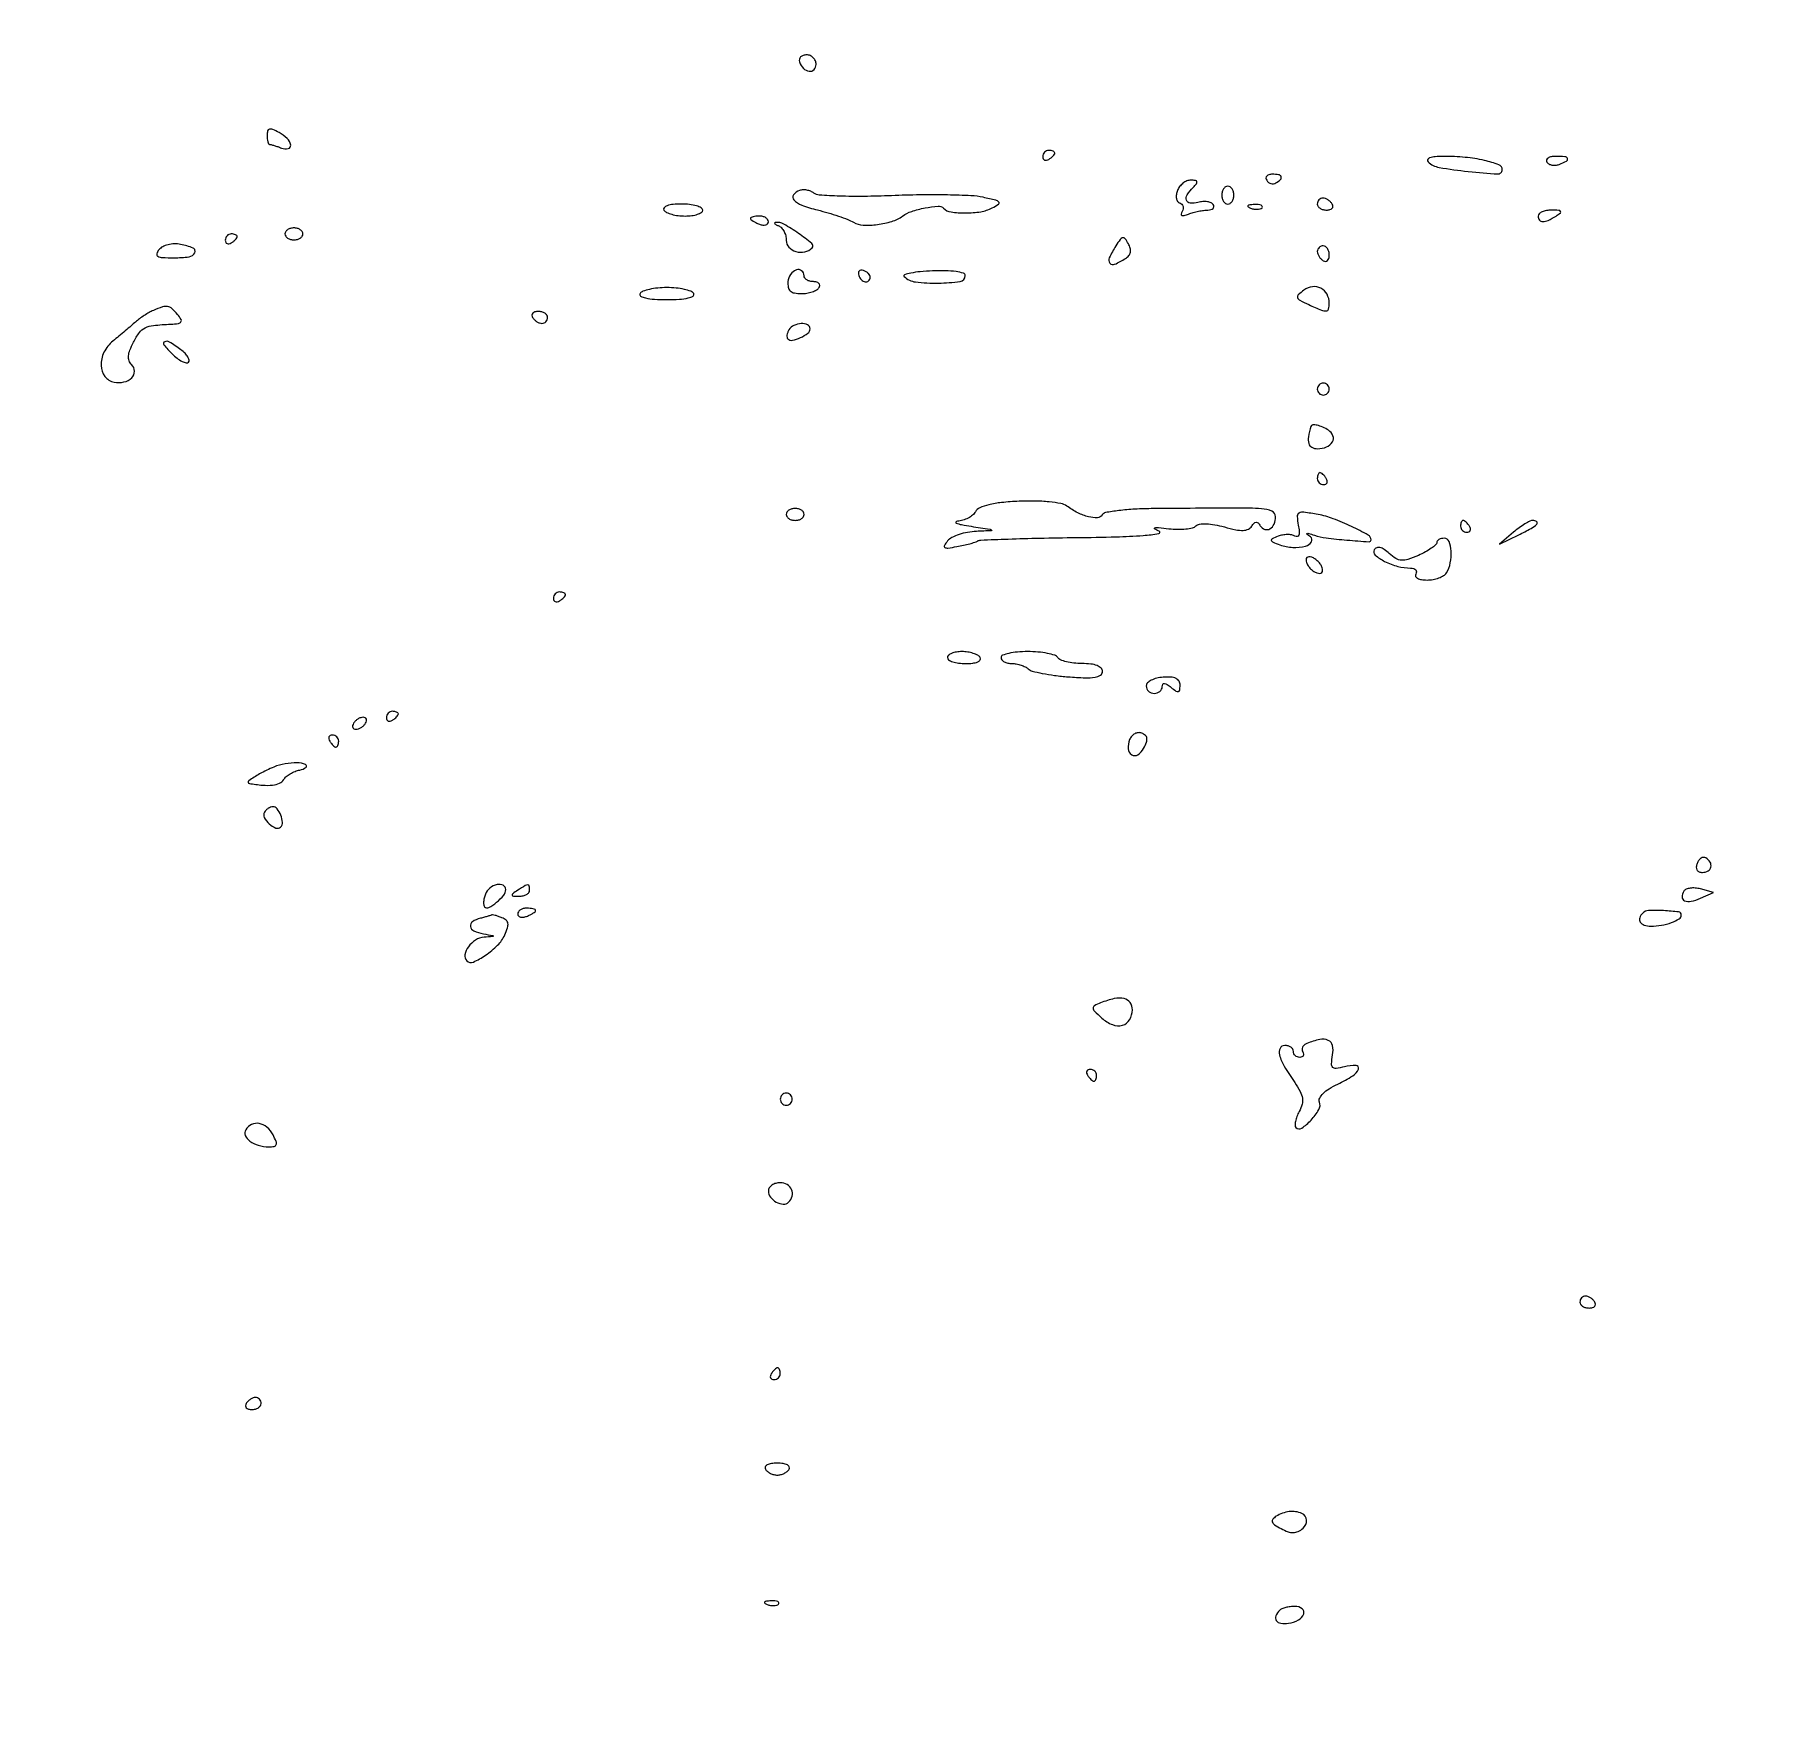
# Model space of a CAD drawing. Extents: x 0 to 4160, y 0 to 3120.
# Drawn here: x 1862 to 2152.1, y 1150.6 to 1433.4 of the extents above; entities that cross this region are included whole.
import ezdxf

# ---------------------------------------------------------------- set-up
doc = ezdxf.new("R2010")
doc.units = 0

msp = doc.modelspace()

# ---------------------------------------------------------------- linework, layer by layer
for points in [[(4159.499279, 606.274193, 0.000001), (4159.667734, 974.478125, 0.000057)], [(757.647081, 3119.740147, 0.000002), (520.492565, 3119.487217, 0.4139)], [(1964.75, 0.149832, 0.000016), (2717.930904, 0.232101, 0.000028), (3351.473438, 0.357111)]]:
    msp.add_lwpolyline(points, format="xyb")
for points in [[(1990.229167, 1428.8125, 0.113253), (1990.877068, 1427.749304, 0.165501), (1991.846361, 1427.257027, 0.244413), (1992.653027, 1427.540134, 0.190724), (1993, 1428.416667, 0.099038), (1992.879125, 1429.020927, 0.097945), (1992.534896, 1429.534896, 0.097945), (1992.020927, 1429.879125, 0.099038), (1991.416667, 1430, 0.077096), (1990.841384, 1429.910766, 0.119977), (1990.414714, 1429.651172, 0.144529), (1990.204183, 1429.264262, 0.134046)], [(1901, 1416.535184, 0.025747), (1901.030313, 1415.946904, 0.040772), (1901.12285, 1415.45096, 0.049207), (1901.256705, 1415.09993, 0.284352), (1901.418213, 1415, -0.065182), (1901.666328, 1414.967516, -0.008575), (1902.178225, 1414.821697, -0.009838), (1902.781926, 1414.625425, -0.008099), (1903.418213, 1414.393011, 0.142908), (1904.546709, 1414.299683, 0.401873), (1904.956418, 1414.891951, 0.162996), (1904.376635, 1415.999615, 0.068616), (1903, 1417, 0.0226), (1901.955954, 1417.499454, 0.158653), (1901.401388, 1417.547449, 0.275318), (1901.09693, 1417.254769, 0.067049)], [(2031, 1412.940983, 0.108972), (2031.078288, 1412.586039, 0.182303), (2031.29375, 1412.3746, 0.161196), (2031.6179, 1412.343488, 0.082592), (2032, 1412.5, 0.029505), (2032.382774, 1412.768994, 0.035638), (2032.70625, 1413.066025, 0.038439), (2032.934461, 1413.34829, 0.151918), (2033, 1413.559017, 0.210953), (2032.92554, 1413.727648, 0.081139), (2032.70625, 1413.870461, 0.061769), (2032.382849, 1413.967655, 0.042167), (2032, 1414, 0.105053), (2031.618444, 1413.918938, 0.099167), (2031.29375, 1413.688914, 0.09642), (2031.076123, 1413.345238, 0.093332)], [(2095.55, 1412.085278, 0.150343), (2097.414545, 1411.142766, 0.01588), (2102.301353, 1410.464951, 0.01182), (2107.253411, 1410.055837, 0.431539), (2108, 1410.759777, 0.313974), (2107.418995, 1411.593811, 0.032438), (2104.994599, 1412.314731, 0.032494), (2101.788094, 1412.82961, 0.023566), (2098.175, 1413, 0.019321), (2096.742814, 1412.944638, 0.064598), (2095.82451, 1412.752467, 0.199143), (2095.484679, 1412.449293, 0.324058)], [(2115.473008, 1412.043674, 0.126981), (2115.809536, 1411.720854, 0.081026), (2116.321649, 1411.533742, 0.072258), (2116.926665, 1411.506898, 0.066719), (2117.532025, 1411.650663, 0.027681), (2118.769457, 1412.205874, 0.395517), (2118.917133, 1412.622791, 0.275668), (2118.476999, 1412.936989, 0.020503), (2116.940983, 1413, 0.045552), (2116.193244, 1412.931736, 0.099152), (2115.660421, 1412.719079, 0.177225), (2115.42542, 1412.405148, 0.214542)], [(2068.510081, 1408.983688, 0.090427), (2068.820631, 1408.639411, 0.095498), (2069.22714, 1408.434921, 0.099685), (2069.665803, 1408.401101, 0.108373), (2070.069098, 1408.542705, 0.050477), (2070.838655, 1409.13314, 0.315493), (2070.933879, 1409.592818, 0.25701), (2070.519563, 1409.914842, 0.039415), (2069.440983, 1410, 0.067432), (2068.890269, 1409.925389, 0.140899), (2068.524436, 1409.701458, 0.190788), (2068.397824, 1409.36964, 0.136093)], [(1990.25, 1407.282394, 0.140668), (1989.2324, 1406.54915, 0.367792), (1989.264111, 1405.714451, 0.120348), (1990.591749, 1404.82858, 0.026031), (1993.25, 1404.015556, -0.010823), (1995.006357, 1403.536252, -0.010311), (1996.769174, 1402.974145, -0.010308), (1998.305586, 1402.413465, -0.035681), (1999.262082, 1401.960992, 0.116065), (2000.896055, 1401.48743, 0.044144), (2003.282056, 1401.576308, 0.044012), (2005.704799, 1402.101389, 0.081531), (2007.5, 1403, -0.077388), (2009.023086, 1403.77815, -0.032371), (2011.260335, 1404.356915, -0.027445), (2013.434076, 1404.64896, -0.219443), (2014.358775, 1404.307892, 0.161954), (2015.621725, 1403.67542, 0.037103), (2018.035518, 1403.508633, 0.038855), (2020.591532, 1403.720899, 0.079133), (2022.5, 1404.350096, 0.027084), (2023.565059, 1404.97493, 0.448202), (2023.617342, 1405.337099, 0.159747), (2023.110338, 1405.651184, 0.006603), (2021, 1406.133316, 0.041281), (2018.955332, 1406.398315, 0.007108), (2015.045026, 1406.524101, 0.007697), (2010.438916, 1406.53584, 0.00681), (2005.642641, 1406.408876, -0.007408), (2001.016591, 1406.291955, -0.010755), (1996.932731, 1406.33711, -0.006612), (1993.537399, 1406.492691, -0.153092), (1992.642641, 1406.832383, 0.068211), (1992.112932, 1407.14307, 0.05213), (1991.468463, 1407.335441, 0.053048), (1990.812611, 1407.387964, 0.079871)], [(2053.54976, 1407.269076, 0.058752), (2053.374697, 1406.580712, 0.080379), (2053.393047, 1405.942481, 0.101283), (2053.594963, 1405.452706, 0.165521), (2053.949002, 1405.183666, -0.118059), (2054.30186, 1404.964021, -0.128771), (2054.503177, 1404.61473, -0.117654), (2054.517123, 1404.185631, -0.088185), (2054.342186, 1403.744651, 0.087144), (2054.176727, 1403.330068, 0.367513), (2054.295084, 1403.112643, 0.158968), (2054.686169, 1403.092047, 0.025937), (2055.417743, 1403.330061, -0.02359), (2056.194101, 1403.586681, -0.016783), (2057.084673, 1403.803205, -0.016995), (2057.950235, 1403.952634, -0.034255), (2058.640804, 1404, 0.062654), (2059.165814, 1404.066047, 0.133032), (2059.519594, 1404.266173, 0.191608), (2059.649342, 1404.56238, 0.148018), (2059.558021, 1404.90612, 0.15438), (2059.198685, 1405.21553, 0.064046), (2058.575304, 1405.392509, 0.054994), (2057.805232, 1405.422423, 0.046215), (2056.999004, 1405.289489, -0.079715), (2055.686589, 1405.162202, -0.309407), (2055.075801, 1405.638729, -0.224042), (2055.198823, 1406.560514, -0.053029), (2056.2, 1407.8, 0.025884), (2056.756696, 1408.417523, 0.254912), (2056.818123, 1408.75, 0.29), (2056.57334, 1408.951938, 0.031327), (2055.806989, 1409, 0.097085), (2055.148362, 1408.870898, 0.066865), (2054.486811, 1408.491541, 0.064213), (2053.922731, 1407.93079, 0.073557)], [(2061, 1406.5, 0.064853), (2061.074694, 1405.926543, 0.082425), (2061.29375, 1405.440625, 0.098894), (2061.618646, 1405.115568, 0.148195), (2062, 1405, 0.148195), (2062.381354, 1405.115568, 0.098894), (2062.70625, 1405.440625, 0.082425), (2062.925306, 1405.926543, 0.064853), (2063, 1406.5, 0.064853), (2062.925306, 1407.073457, 0.082425), (2062.70625, 1407.559375, 0.098894), (2062.381354, 1407.884432, 0.148195), (2062, 1408, 0.148195), (2061.618646, 1407.884432, 0.098894), (2061.29375, 1407.559375, 0.082425), (2061.074694, 1407.073457, 0.064853)], [(1967.5, 1404, 0.146547), (1967.934161, 1403.614422, 0.040338), (1968.8004, 1403.29375, 0.037109), (1969.887885, 1403.073612, 0.031397), (1971.059017, 1403, 0.032276), (1972.18562, 1403.0728, 0.049716), (1973.136086, 1403.29375, 0.064068), (1973.793368, 1403.615903, 0.251914), (1974, 1404, 0.280045), (1973.76549, 1404.385863, 0.051215), (1972.954539, 1404.70625, 0.04194), (1971.804739, 1404.92748, 0.02657), (1970.440983, 1405, 0.023007), (1969.033693, 1404.93521, 0.059005), (1968.038303, 1404.723169, 0.125298), (1967.538053, 1404.397523, 0.336396)], [(2065.8125, 1404.316886, 0.051402), (2066.359369, 1404.160852, 0.05415), (2066.916927, 1404.123424, 0.060344), (2067.402231, 1404.202593, 0.126455), (2067.729167, 1404.395833, 0.296942), (2067.77538, 1404.614691, 0.208169), (2067.592839, 1404.799335, 0.077125), (2067.112848, 1404.910055, 0.028489), (2066.416667, 1404.921053, 0.018894), (2065.670344, 1404.862007, 0.168741), (2065.37858, 1404.720685, 0.470617), (2065.395823, 1404.538436, 0.054073)], [(2077, 1405, 0.153634), (2077.120018, 1404.618621, 0.097988), (2077.457961, 1404.29375, 0.080552), (2077.962904, 1404.074545, 0.062283), (2078.559017, 1404, 0.066118), (2079.110654, 1404.073267, 0.138808), (2079.478525, 1404.29375, 0.191142), (2079.607943, 1404.620352, 0.139169), (2079.5, 1405, 0.06081), (2079.193797, 1405.382515, 0.051032), (2078.7871, 1405.70625, 0.053229), (2078.346558, 1405.926698, 0.089642), (2077.940983, 1406, 0.105429), (2077.581949, 1405.923444, 0.099231), (2077.276414, 1405.70625, 0.096318), (2077.071618, 1405.381732, 0.092995)], [(2114, 1403, 0.163584), (2114.224247, 1402.332924, 0.234725), (2114.772965, 1402.060308, 0.112355), (2115.698623, 1402.270972, 0.031558), (2117, 1403, 0.023197), (2117.728886, 1403.520491, 0.409657), (2117.762149, 1403.781653, 0.220444), (2117.444209, 1403.949578, 0.011293), (2116.25, 1403.984687, 0.042523), (2115.388595, 1403.917196, 0.062416), (2114.660937, 1403.701752, 0.082215), (2114.167975, 1403.381177, 0.210568)], [(1904, 1400, 0.148195), (1904.115568, 1399.618646, 0.098894), (1904.440625, 1399.29375, 0.082425), (1904.926543, 1399.074694, 0.064853), (1905.5, 1399, 0.064853), (1906.073457, 1399.074694, 0.082425), (1906.559375, 1399.29375, 0.098894), (1906.884432, 1399.618646, 0.148195), (1907, 1400, 0.148195), (1906.884432, 1400.381354, 0.098894), (1906.559375, 1400.70625, 0.082425), (1906.073457, 1400.925306, 0.064853), (1905.5, 1401, 0.064853), (1904.926543, 1400.925306, 0.082425), (1904.440625, 1400.70625, 0.098894), (1904.115568, 1400.381354, 0.148195)], [(1982, 1402.606989, 0.222225), (1982.087111, 1402.420671, 0.030693), (1982.440625, 1402.160341, 0.030395), (1982.925442, 1401.887494, 0.02136), (1983.5, 1401.638374, 0.055937), (1984.074366, 1401.488865, 0.100118), (1984.559375, 1401.516384, 0.147206), (1984.877514, 1401.710807, 0.184534), (1985, 1402.031385, 0.152681), (1984.884506, 1402.400789, 0.098158), (1984.559375, 1402.715469, 0.08088), (1984.073532, 1402.92777, 0.062722), (1983.5, 1403, 0.024748), (1982.925176, 1402.971531, 0.039339), (1982.440625, 1402.884553, 0.046727), (1982.096084, 1402.758929, 0.289661)], [(1986.75, 1401.337719, -0.113869), (1987.228318, 1401.003208, -0.064373), (1987.632812, 1400.418476, -0.059088), (1987.90689, 1399.687147, -0.060204), (1988, 1398.916667, 0.18813), (1988.446914, 1397.770928, 0.137136), (1989.620762, 1397.044116, 0.124109), (1991.098699, 1396.992562, 0.144317), (1992.329743, 1397.663076, 0.443023), (1992.29428, 1398.391061, 0.019739), (1990.045183, 1400.095781, 0.023158), (1987.603895, 1401.63586, 0.15749), (1986.22583, 1401.921053, 0.193893), (1986.078174, 1401.842034, 0.3731), (1986.0804, 1401.717133, 0.091169), (1986.312929, 1401.537806, 0.022897)], [(1882.883905, 1397.360114, 0.097077), (1882.515578, 1396.684574, 0.358553), (1882.684194, 1396.265964, 0.113302), (1883.468176, 1396.045876, 0.012012), (1885.377555, 1396, 0.033117), (1887.937895, 1396.169769, 0.247959), (1888.8969, 1396.852291, 0.440432), (1888.599264, 1397.634505, 0.047182), (1886.50635, 1398.243537, 0.053014), (1885.448806, 1398.331466, 0.05411), (1884.403938, 1398.193704, 0.058895), (1883.504974, 1397.858552, 0.101234)], [(1894, 1398.940983, 0.108972), (1894.078288, 1398.586039, 0.182303), (1894.29375, 1398.3746, 0.161196), (1894.6179, 1398.343488, 0.082592), (1895, 1398.5, 0.029505), (1895.382774, 1398.768994, 0.035638), (1895.70625, 1399.066025, 0.038439), (1895.934461, 1399.34829, 0.151918), (1896, 1399.559017, 0.210953), (1895.92554, 1399.727648, 0.081139), (1895.70625, 1399.870461, 0.061769), (1895.382849, 1399.967655, 0.042167), (1895, 1400, 0.105053), (1894.618444, 1399.918938, 0.099167), (1894.29375, 1399.688914, 0.09642), (1894.076123, 1399.345238, 0.093332)], [(2043.224567, 1397.987982, 0.028635), (2042.137127, 1396.002125, 0.28463), (2042.237647, 1395.099072, 0.345675), (2043.031565, 1394.905028, 0.03471), (2044.866333, 1395.896228, 0.081087), (2045.406939, 1396.376651, 0.123576), (2045.671108, 1396.942848, 0.113767), (2045.64743, 1397.601785, 0.062011), (2045.340901, 1398.355328, 0.03357), (2044.795236, 1399.193079, 0.28167), (2044.393285, 1399.352343, 0.195544), (2043.961284, 1399.082655, 0.017066)], [(2077, 1397.059017, 0.089642), (2077.073302, 1396.653442, 0.053229), (2077.29375, 1396.2129, 0.051032), (2077.617485, 1395.806203, 0.06081), (2078, 1395.5, 0.139169), (2078.379648, 1395.392057, 0.191142), (2078.70625, 1395.521475, 0.138808), (2078.926733, 1395.889346, 0.066118), (2079, 1396.440983, 0.062283), (2078.925455, 1397.037096, 0.080552), (2078.70625, 1397.542039, 0.097988), (2078.381379, 1397.879982, 0.153634), (2078, 1398, 0.092995), (2077.618268, 1397.928382, 0.096318), (2077.29375, 1397.723586, 0.099231), (2077.076556, 1397.418051, 0.105429)], [(1988.274953, 1392, 0.069738), (1988.335576, 1391.055031, 0.160353), (1988.686292, 1390.444354, 0.137547), (1989.375651, 1390.104436, 0.046215), (1990.503132, 1390, 0.038583), (1991.459017, 1390.073872, 0.041977), (1992.364731, 1390.29375, 0.046072), (1993.096973, 1390.615619, 0.128449), (1993.5, 1391, 0.139169), (1993.607943, 1391.379648, 0.191142), (1993.478525, 1391.70625, 0.138808), (1993.110654, 1391.926733, 0.066118), (1992.559017, 1392, -0.062283), (1991.962904, 1392.074545, -0.080552), (1991.457961, 1392.29375, -0.097988), (1991.120018, 1392.618621, -0.153634), (1991, 1393, 0.235512), (1990.584719, 1393.832754, 0.254627), (1989.693415, 1393.964682, 0.152085), (1988.711007, 1393.212309, 0.135874)], [(2000.15, 1393.05, 0.104687), (2000.586752, 1392.305209, 0.167686), (2001.227257, 1391.955686, 0.239194), (2001.786965, 1392.130242, 0.175736), (2002.075, 1392.725, 0.149613), (2002.014704, 1393.031991, 0.073742), (2001.775469, 1393.354531, 0.062883), (2001.403407, 1393.64317, 0.053161), (2000.95, 1393.85, 0.089632), (2000.522225, 1393.911576, 0.189618), (2000.22, 1393.78, 0.189618), (2000.088424, 1393.477775, 0.089632)], [(2007.764153, 1392.853727, 0.166004), (2009.660528, 1391.951454, 0.032731), (2013.478253, 1391.761769, 0.03016), (2017.15088, 1392.041782, 0.374805), (2018, 1393.015405, 0.335019), (2017.697921, 1393.415641, 0.033874), (2016.455864, 1393.680382, 0.030273), (2014.705317, 1393.823816, 0.015763), (2012.514153, 1393.801251, 0.012825), (2010.459729, 1393.662429, 0.02595), (2008.855929, 1393.428223, 0.035603), (2007.828575, 1393.146027, 0.555834)], [(1963.5, 1390, 0.422793), (1963.603663, 1389.587884, 0.076575), (1964.423006, 1389.268658, 0.039897), (1965.900057, 1389.06214, 0.014792), (1968, 1389, 0.014792), (1970.099943, 1389.06214, 0.039897), (1971.576994, 1389.268658, 0.076575), (1972.396337, 1389.587884, 0.422793), (1972.5, 1390, 0.169477), (1972.022024, 1390.387676, 0.031768), (1970.923186, 1390.70625, 0.030777), (1969.531614, 1390.926732, 0.023905), (1968, 1391, 0.023905), (1966.468386, 1390.926732, 0.030777), (1965.076814, 1390.70625, 0.031768), (1963.977976, 1390.387676, 0.169477)], [(2074.764655, 1390.569862, 0.028387), (2073.815502, 1389.789471, 0.29446), (2073.694677, 1389.322474, 0.194976), (2074.068137, 1388.883275, 0.013369), (2075.564543, 1388.152546, 0.007734), (2077.692246, 1387.222567, 0.116015), (2078.485246, 1387.090037, 0.323629), (2078.877316, 1387.414541, 0.063442), (2079, 1388.377555, 0.122192), (2078.624952, 1389.88931, 0.152873), (2077.603578, 1390.901825, 0.154244), (2076.194746, 1391.145938, 0.124859)], [(1881.939609, 1387.179715, 0.026757), (1881.238255, 1386.828448, 0.014537), (1880.414698, 1386.327033, 0.014447), (1879.604315, 1385.766823, 0.022145), (1878.939609, 1385.231463, -0.00367), (1878.226185, 1384.612059, -0.001461), (1877.239015, 1383.772597, -0.001446), (1876.168707, 1382.873107, -0.001819), (1875.171932, 1382.046459, 0.104212), (1873.670831, 1380.168747, 0.124005), (1873.17714, 1377.960708, 0.155511), (1873.816173, 1376.126997, 0.186744), (1875.35622, 1375.166435, 0.101649), (1877.019865, 1375.189989, 0.142043), (1878.318636, 1375.897752, 0.202132), (1878.76896, 1376.990945, 0.196798), (1878.307364, 1378.092636, -0.110475), (1877.887285, 1378.754789, -0.105937), (1877.780833, 1379.543289, -0.073271), (1878.006476, 1380.53751, -0.027503), (1878.596283, 1381.842636, -0.036306), (1879.602323, 1383.476121, -0.124353), (1880.549639, 1384.272032, -0.087968), (1881.941351, 1384.665968, -0.012944), (1884.872445, 1384.88465, 0.019477), (1886.14473, 1384.996301, 0.211814), (1886.574894, 1385.256462, 0.29927), (1886.586784, 1385.683669, 0.034758), (1886, 1386.5, 0.034792), (1885.064304, 1387.479989, 0.144262), (1884.336278, 1387.833833, 0.122626), (1883.466117, 1387.765673, 0.022157)], [(1945.5, 1386, 0.06081), (1945.806203, 1385.617485, 0.051032), (1946.2129, 1385.29375, 0.053229), (1946.653442, 1385.073302, 0.089642), (1947.059017, 1385, 0.105429), (1947.418051, 1385.076556, 0.099231), (1947.723586, 1385.29375, 0.096318), (1947.928382, 1385.618268, 0.092995), (1948, 1386, 0.153634), (1947.879982, 1386.381379, 0.097988), (1947.542039, 1386.70625, 0.080552), (1947.037096, 1386.925455, 0.062283), (1946.440983, 1387, 0.066118), (1945.889346, 1386.926733, 0.138808), (1945.521475, 1386.70625, 0.191142), (1945.392057, 1386.379648, 0.139169)], [(1988.458881, 1383.933469, 0.047325), (1988.240517, 1383.491611, 0.058192), (1988.127601, 1383.045985, 0.069086), (1988.129915, 1382.66291, 0.16174), (1988.256736, 1382.40993, 0.251656), (1989.031388, 1382.176801, 0.056284), (1990.389922, 1382.616772, 0.056021), (1991.626204, 1383.353761, 0.234486), (1992, 1384.106989, 0.289281), (1991.586569, 1384.761774, 0.123975), (1990.528619, 1384.97373, 0.096698), (1989.285614, 1384.667228, 0.146706)], [(1885.083333, 1379.916667, 0.030261), (1885.929833, 1379.166868, 0.047037), (1886.750059, 1378.640684, 0.059764), (1887.432342, 1378.386209, 0.261478), (1887.831761, 1378.498428, 0.252692), (1887.939634, 1378.859422, 0.086304), (1887.731739, 1379.384758, 0.060635), (1887.25205, 1379.990069, 0.03706), (1886.557298, 1380.581761, 0.017756), (1884.639915, 1381.881901, 0.251146), (1883.839567, 1381.936601, 0.494033), (1883.719038, 1381.419964, 0.024222)], [(2077, 1374, 0.099038), (2077.076342, 1373.618362, 0.097945), (2077.29375, 1373.29375, 0.097945), (2077.618362, 1373.076342, 0.099038), (2078, 1373, 0.099038), (2078.381638, 1373.076342, 0.097945), (2078.70625, 1373.29375, 0.097945), (2078.923658, 1373.618362, 0.099038), (2079, 1374, 0.099038), (2078.923658, 1374.381638, 0.097945), (2078.70625, 1374.70625, 0.097945), (2078.381638, 1374.923658, 0.099038), (2078, 1375, 0.099038), (2077.618362, 1374.923658, 0.097945), (2077.29375, 1374.70625, 0.097945), (2077.076342, 1374.381638, 0.099038)], [(2075.923489, 1367.75, 0.031105), (2075.504828, 1365.999856, 0.11536), (2075.569139, 1364.874646, 0.199859), (2076.08481, 1364.238676, 0.124375), (2077.029467, 1364, 0.096485), (2078.548021, 1364.295788, 0.163388), (2079.521897, 1365.130599, 0.225941), (2079.620225, 1366.175786, 0.165375), (2078.878115, 1367.096491, 0.035945), (2077.899032, 1367.622186, 0.050847), (2076.960259, 1367.932539, 0.06721), (2076.235353, 1367.993181, 0.31566)], [(2077, 1359, 0.105053), (2077.081062, 1358.618444, 0.099167), (2077.311086, 1358.29375, 0.09642), (2077.654762, 1358.076123, 0.093332), (2078.059017, 1358, 0.108972), (2078.413961, 1358.078288, 0.182303), (2078.6254, 1358.29375, 0.161196), (2078.656512, 1358.6179, 0.082592), (2078.5, 1359, 0.029505), (2078.231006, 1359.382774, 0.035638), (2077.933975, 1359.70625, 0.038439), (2077.65171, 1359.934461, 0.151918), (2077.440983, 1360, 0.210953), (2077.272352, 1359.92554, 0.081139), (2077.129539, 1359.70625, 0.061769), (2077.032345, 1359.382849, 0.042167)], [(2027.009555, 1355.196041, 0.013956), (2024.078735, 1354.976679, 0.033182), (2021.925458, 1354.609367, 0.04491), (2020.438432, 1354.108226, 0.162862), (2019.709865, 1353.446041, -0.09232), (2019.239561, 1352.881201, -0.051217), (2018.491995, 1352.380655, -0.048692), (2017.60199, 1352.014445, -0.056283), (2016.70031, 1351.849806, 0.198198), (2016.423875, 1351.713027, 0.525968), (2016.468216, 1351.538221, 0.040796), (2017.390978, 1351.280432, 0.00916), (2019, 1351, -0.000687), (2022.14718, 1350.506282, -0.155043), (2022.411111, 1350.373996, -0.656054), (2022.367991, 1350.260368, -0.00137), (2019.872445, 1350.150194, 0.034736), (2018.395602, 1349.985852, 0.034852), (2016.95743, 1349.618715, 0.037051), (2015.754953, 1349.119243, 0.102941), (2015.043003, 1348.551815, 0.035432), (2014.494137, 1347.786063, 0.415494), (2014.571973, 1347.463141, 0.17272), (2015.070782, 1347.359625, 0.010486), (2016.600486, 1347.603999, 0.009506), (2017.706852, 1347.826424, 0.011054), (2018.749284, 1348.080988, 0.010128), (2019.619011, 1348.33285, 0.062943), (2020.040683, 1348.525144, -0.129052), (2020.608137, 1348.698746, -0.001114), (2025.188984, 1348.872797, -0.003802), (2030.471225, 1349.021507, -0.002431), (2036.610756, 1349.11777, 0.003984), (2043.276013, 1349.242977, 0.012093), (2047.803916, 1349.47381, 0.01981), (2050.450255, 1349.778781, 0.750569), (2050.5, 1350.163121, -0.032241), (2049.740472, 1350.554916, -0.662031), (2049.76674, 1350.742024, -0.089843), (2050.36804, 1350.79177, -0.005723), (2052.132017, 1350.600327, 0.025146), (2053.588338, 1350.499287, 0.030153), (2054.960943, 1350.556009, 0.031305), (2056.084913, 1350.742218, 0.140572), (2056.662124, 1351.062124, -0.165271), (2057.267769, 1351.360545, -0.041368), (2058.384221, 1351.413668, -0.035654), (2059.803557, 1351.262051, -0.02293), (2061.418435, 1350.89491, 0.016659), (2063.327741, 1350.435584, 0.057646), (2064.592241, 1350.324521, 0.099781), (2065.443778, 1350.520726, 0.149054), (2066.013328, 1351.021565, -0.04773), (2066.398334, 1351.529108, -0.197078), (2066.740354, 1351.688988, -0.213417), (2067.07749, 1351.557287, -0.056129), (2067.444098, 1351.090451, 0.17228), (2068.189817, 1350.492322, 0.221478), (2069.05387, 1350.579994, 0.160124), (2069.751341, 1351.381338, 0.099995), (2070, 1352.612268, 0.302722), (2069.39315, 1353.522738, 0.082428), (2067.622995, 1353.938151, 0.017799), (2063.612607, 1354.060214, 0.000768), (2049.528154, 1353.965808, 0.01146), (2046.429523, 1353.869231, 0.016915), (2043.719408, 1353.63039, 0.012202), (2041.528366, 1353.307911, 0.214891), (2040.948205, 1352.916193, -0.246763), (2040.13987, 1352.438918, -0.073704), (2038.668397, 1352.583051, -0.05664), (2036.853023, 1353.262098, -0.040217), (2035, 1354.402, 0.113756), (2034.031716, 1354.817495, 0.019941), (2032.054606, 1355.093947, 0.020439), (2029.636571, 1355.234781, 0.016027)], [(1988, 1353, 0.148195), (1988.115568, 1352.618646, 0.098894), (1988.440625, 1352.29375, 0.082425), (1988.926543, 1352.074694, 0.064853), (1989.5, 1352, 0.064853), (1990.073457, 1352.074694, 0.082425), (1990.559375, 1352.29375, 0.098894), (1990.884432, 1352.618646, 0.148195), (1991, 1353, 0.148195), (1990.884432, 1353.381354, 0.098894), (1990.559375, 1353.70625, 0.082425), (1990.073457, 1353.925306, 0.064853), (1989.5, 1354, 0.064853), (1988.926543, 1353.925306, 0.082425), (1988.440625, 1353.70625, 0.098894), (1988.115568, 1353.381354, 0.148195)], [(2073.815281, 1351.185961, -0.024911), (2073.959819, 1350.153366, -0.099324), (2073.890785, 1349.521022, -0.270227), (2073.631007, 1349.28562, -0.192823), (2073.235231, 1349.354619, 0.095076), (2072.70528, 1349.556513, 0.045411), (2071.976045, 1349.617658, 0.042788), (2071.177612, 1349.543486, 0.047098), (2070.429773, 1349.334678, 0.015664), (2069.422884, 1348.911661, 0.35266), (2069.291148, 1348.648194, 0.245628), (2069.514472, 1348.380974, 0.009653), (2070.742299, 1347.899626, 0.075868), (2072.8787, 1347.460176, 0.077034), (2075.037199, 1347.681859, 0.191414), (2076.001321, 1348.391276, 0.395811), (2075.834535, 1349.23307, -0.015628), (2075.262404, 1349.670422, -0.569052), (2075.282317, 1349.804138, -0.174311), (2075.549517, 1349.815663, -0.006804), (2076.5, 1349.50526, 0.051198), (2078.456337, 1349.053471, 0.010728), (2081.957496, 1348.690876, 0.004027), (2085.669907, 1348.416823, 0.434147), (2086.00044, 1348.726947, 0.272479), (2085.517212, 1349.544207, 0.014513), (2082.723975, 1350.983337, 0.022715), (2079.680466, 1352.274788, 0.043782), (2077.12951, 1352.976317, 0.009957), (2074.734876, 1353.365098, 0.160437), (2073.939828, 1353.222782, 0.290911), (2073.631837, 1352.671276, 0.033012)], [(2101, 1351, 0.105053), (2101.081062, 1350.618444, 0.099167), (2101.311086, 1350.29375, 0.09642), (2101.654762, 1350.076123, 0.093332), (2102.059017, 1350, 0.108972), (2102.413961, 1350.078288, 0.182303), (2102.6254, 1350.29375, 0.161196), (2102.656512, 1350.6179, 0.082592), (2102.5, 1351, 0.029505), (2102.231006, 1351.382774, 0.035638), (2101.933975, 1351.70625, 0.038439), (2101.65171, 1351.934461, 0.151918), (2101.440983, 1352, 0.210953), (2101.272352, 1351.92554, 0.081139), (2101.129539, 1351.70625, 0.061769), (2101.032345, 1351.382849, 0.042167)], [(2109.860784, 1350.010587), (2107.5, 1348.021173), (2110.75, 1349.583828, 0.012683), (2112.813589, 1350.64129, 0.074658), (2113.780565, 1351.373271, 0.452642), (2113.748942, 1351.78696, 0.16251), (2113.110784, 1352, 0.118109), (2112.627518, 1351.884229, 0.01976), (2111.789295, 1351.41561, 0.020695), (2110.829832, 1350.77226, 0.017046)], [(2097, 1348.244111, -0.218565), (2096.830156, 1347.874127, -0.026487), (2096.103237, 1347.313319, -0.027526), (2095.116579, 1346.709599, -0.019341), (2093.947189, 1346.136917, -0.021913), (2092.188771, 1345.449018, -0.098945), (2091.101275, 1345.304812, -0.124443), (2090.172209, 1345.605521, -0.043759), (2089.046466, 1346.457949, 0.033999), (2088.199182, 1347.125899, 0.090934), (2087.499353, 1347.436959, 0.151006), (2086.950052, 1347.402383, 0.16513), (2086.539103, 1347.06327, 0.37285), (2086.681477, 1346.182136, 0.057678), (2088.28356, 1345.128828, 0.050426), (2090.489606, 1344.284315, 0.066307), (2092.624117, 1344, -0.069656), (2093.15034, 1343.926334, -0.144313), (2093.497648, 1343.70625, -0.190002), (2093.614475, 1343.379936, -0.131207), (2093.5, 1343, 0.248314), (2093.474324, 1342.616153, 0.167127), (2093.780573, 1342.288197, 0.085479), (2094.446685, 1342.069023, 0.03685), (2095.381966, 1342, 0.043809), (2096.393284, 1342.08878, 0.044858), (2097.365358, 1342.352354, 0.048971), (2098.161345, 1342.739121, 0.117298), (2098.623299, 1343.199502, 0.087946), (2099.287139, 1344.870587, 0.065416), (2099.430324, 1346.854474, 0.078977), (2099.078141, 1348.457809, 0.3085), (2098.283022, 1349, 0.056983), (2097.792276, 1348.94389, 0.076327), (2097.376888, 1348.777958, 0.095383), (2097.098449, 1348.532468, 0.166003)], [(2075.1875, 1344.9375, 0.068635), (2075.45155, 1344.402945, 0.04742), (2075.882031, 1343.882031, 0.04742), (2076.402945, 1343.45155, 0.068635), (2076.9375, 1343.1875, 0.08306), (2077.420316, 1343.111558, 0.196386), (2077.75, 1343.25, 0.196386), (2077.888442, 1343.579684, 0.08306), (2077.8125, 1344.0625, 0.068635), (2077.54845, 1344.597055, 0.04742), (2077.117969, 1345.117969, 0.04742), (2076.597055, 1345.54845, 0.068635), (2076.0625, 1345.8125, 0.08306), (2075.579684, 1345.888442, 0.196386), (2075.25, 1345.75, 0.196386), (2075.111558, 1345.420316, 0.08306)], [(1949, 1338.940983, 0.108972), (1949.078288, 1338.586039, 0.182303), (1949.29375, 1338.3746, 0.161196), (1949.6179, 1338.343488, 0.082592), (1950, 1338.5, 0.029505), (1950.382774, 1338.768994, 0.035638), (1950.70625, 1339.066025, 0.038439), (1950.934461, 1339.34829, 0.151918), (1951, 1339.559017, 0.210953), (1950.92554, 1339.727648, 0.081139), (1950.70625, 1339.870461, 0.061769), (1950.382849, 1339.967655, 0.042167), (1950, 1340, 0.105053), (1949.618444, 1339.918938, 0.099167), (1949.29375, 1339.688914, 0.09642), (1949.076123, 1339.345238, 0.093332)], [(2015, 1329, 0.257909), (2015.212425, 1328.615572, 0.061379), (2015.898586, 1328.29375, 0.048032), (2016.887118, 1328.072735, 0.031003), (2018.059017, 1328, 0.027979), (2019.243706, 1328.066344, 0.069343), (2020.083987, 1328.281216, 0.145541), (2020.490145, 1328.608231, 0.297719), (2020.5, 1329, 0.130646), (2020.093337, 1329.384508, 0.045439), (2019.346475, 1329.70625, 0.041396), (2018.42066, 1329.926158, 0.037634), (2017.440983, 1330, 0.039081), (2016.50628, 1329.92683, 0.058208), (2015.717039, 1329.70625, 0.076538), (2015.179376, 1329.382793, 0.222681)], [(2024, 1329, 0.17482), (2024.137625, 1328.618409, 0.093122), (2024.52875, 1328.29375, 0.073362), (2025.111367, 1328.074027, 0.053595), (2025.8, 1328, -0.04296), (2026.558872, 1327.934677, -0.035092), (2027.350312, 1327.739414, -0.036359), (2028.057084, 1327.453237, -0.073572), (2028.55, 1327.112897, 0.124778), (2029.223493, 1326.742425, 0.014587), (2030.91, 1326.355612, 0.016772), (2032.978603, 1326.015951, 0.012985), (2035.25, 1325.780625, 0.010634), (2038.08631, 1325.621624, 0.046986), (2039.754552, 1325.720448, 0.103331), (2040.667319, 1326.062978, 0.256903), (2041, 1326.667727, 0.201995), (2040.763467, 1327.22933, 0.10138), (2040.104302, 1327.653206, 0.064357), (2039.028941, 1327.917354, 0.02809), (2037.559017, 1328, -0.026918), (2036.196361, 1328.073414, -0.033489), (2034.947275, 1328.29375, -0.035556), (2033.95866, 1328.613307, -0.159713), (2033.5, 1329, 0.179846), (2033.000298, 1329.388891, 0.027581), (2031.758975, 1329.70625, 0.027868), (2030.186816, 1329.926887, 0.02093), (2028.440983, 1330, 0.021227), (2026.738865, 1329.927706, 0.03416), (2025.304539, 1329.70625, 0.037703), (2024.26528, 1329.388352, 0.308946)], [(2048.334307, 1324.25, 0.105853), (2048.436032, 1323.773068, 0.09938), (2048.725286, 1323.367188, 0.096284), (2049.157758, 1323.095122, 0.092654), (2049.666667, 1323, 0.082809), (2050.175888, 1323.084918, 0.092576), (2050.608333, 1323.329718, 0.100607), (2050.8975, 1323.694319, 0.11804), (2051, 1324.122445, -0.122183), (2051.101643, 1324.532179, -0.300026), (2051.361364, 1324.674576, -0.128583), (2051.808783, 1324.51771, -0.024942), (2052.5, 1324, 0.020176), (2053.309663, 1323.381448, 0.211371), (2053.70969, 1323.302263, 0.309384), (2053.941135, 1323.55094, 0.037376), (2054, 1324.337299, 0.125917), (2053.82082, 1325.037517, 0.155881), (2053.335603, 1325.499147, 0.099104), (2052.478183, 1325.721424, 0.032514), (2051.16764, 1325.709743, 0.041784), (2050.083348, 1325.537611, 0.058763), (2049.167, 1325.194425, 0.074702), (2048.54244, 1324.743944, 0.201676)], [(1921, 1318.940983, 0.108972), (1921.078288, 1318.586039, 0.182303), (1921.29375, 1318.3746, 0.161196), (1921.6179, 1318.343488, 0.082592), (1922, 1318.5, 0.029505), (1922.382774, 1318.768994, 0.035638), (1922.70625, 1319.066025, 0.038439), (1922.934461, 1319.34829, 0.151918), (1923, 1319.559017, 0.210953), (1922.92554, 1319.727648, 0.081139), (1922.70625, 1319.870461, 0.061769), (1922.382849, 1319.967655, 0.042167), (1922, 1320, 0.105053), (1921.618444, 1319.918938, 0.099167), (1921.29375, 1319.688914, 0.09642), (1921.076123, 1319.345238, 0.093332)], [(1915.5, 1318, 0.076764), (1915.338175, 1317.617617, 0.154201), (1915.357263, 1317.29375, 0.186277), (1915.550471, 1317.079239, 0.117858), (1915.881966, 1317, 0.085235), (1916.310186, 1317.073533, 0.053414), (1916.769763, 1317.29375, 0.051777), (1917.189439, 1317.617474, 0.064269), (1917.5, 1318, 0.076764), (1917.661825, 1318.382383, 0.154201), (1917.642737, 1318.70625, 0.186277), (1917.449529, 1318.920761, 0.117858), (1917.118034, 1319, 0.085235), (1916.689814, 1318.926467, 0.053414), (1916.230237, 1318.70625, 0.051777), (1915.810561, 1318.382526, 0.064269)], [(1911.5, 1315, 0.029505), (1911.768994, 1314.617226, 0.035638), (1912.066025, 1314.29375, 0.038439), (1912.34829, 1314.065539, 0.151918), (1912.559017, 1314, 0.210953), (1912.727648, 1314.07446, 0.081139), (1912.870461, 1314.29375, 0.061769), (1912.967655, 1314.617151, 0.042167), (1913, 1315, 0.105053), (1912.918938, 1315.381556, 0.099167), (1912.688914, 1315.70625, 0.09642), (1912.345238, 1315.923877, 0.093332), (1911.940983, 1316, 0.108972), (1911.586039, 1315.921712, 0.182303), (1911.3746, 1315.70625, 0.161196), (1911.343488, 1315.3821, 0.082592)], [(2045.549976, 1315.26964, 0.105706), (2045.305126, 1313.710583, 0.242792), (2045.890125, 1312.714934, 0.295083), (2046.917276, 1312.725894, 0.124348), (2047.889045, 1313.79268, 0.030726), (2048.357463, 1314.814137, 0.124495), (2048.439334, 1315.488488, 0.185413), (2048.181088, 1315.968527, 0.086254), (2047.564445, 1316.336897, 0.11391), (2046.983547, 1316.4185, 0.100315), (2046.395637, 1316.244828, 0.093861), (2045.891066, 1315.841475, 0.085921)], [(1904.02826, 1311.20267, 0.060224), (1902.144852, 1310.659665, 0.025004), (1899.757464, 1309.503483, 0.029154), (1897.92803, 1308.358332, 0.66574), (1898.027494, 1307.916667, 0.021275), (1900.251744, 1307.621288, 0.049878), (1901.926668, 1307.638357, 0.072883), (1903.106041, 1307.946257, 0.162855), (1903.792099, 1308.552549, -0.085729), (1904.20685, 1309.049777, -0.042098), (1904.879554, 1309.530435, -0.040132), (1905.682431, 1309.924261, -0.046451), (1906.5, 1310.161992, 0.111542), (1907.504411, 1310.601296, 0.582101), (1907.449035, 1311.068471, 0.099312), (1906.015583, 1311.359835, 0.04076)], [(1900.570027, 1303.113307, 0.263526), (1900.536037, 1302.224824, 0.086702), (1901.357041, 1301.145004, 0.091396), (1902.465239, 1300.441747, 0.300751), (1903.273108, 1300.606442, 0.215635), (1903.569787, 1301.393126, 0.076928), (1903.304431, 1302.592789, 0.077585), (1902.692218, 1303.647075, 0.226203), (1901.952028, 1304, 0.089674), (1901.59255, 1303.935005, 0.053227), (1901.202043, 1303.739534, 0.051027), (1900.841508, 1303.45248, 0.060786)], [(2140.63617, 1294.494256, 0.076022), (2140.502894, 1293.882944, 0.151817), (2140.618633, 1293.406756, 0.165347), (2140.97324, 1293.106064, 0.094172), (2141.531385, 1293, 0.128597), (2142.468306, 1293.245023, 0.21), (2142.954077, 1293.890389, 0.198008), (2142.820919, 1294.717023, 0.117169), (2142.104785, 1295.435239, 0.160704), (2141.718783, 1295.527613, 0.122111), (2141.304103, 1295.387051, 0.094924), (2140.922037, 1295.024563, 0.064087)], [(1937.58345, 1289.356872, 0.034126), (1937.378864, 1288.691214, 0.042229), (1937.284831, 1288.049722, 0.047534), (1937.302832, 1287.518237, 0.165627), (1937.452295, 1287.214371, 0.333018), (1938.160369, 1287.112807, 0.046577), (1939.46553, 1287.99342, 0.046234), (1940.650163, 1289.163094, 0.176641), (1941, 1290.122445, 0.284892), (1940.557524, 1290.835983, 0.171933), (1939.536235, 1290.959234, 0.114217), (1938.331037, 1290.380197, 0.13304)], [(1943, 1290, 0.011213), (1942.169589, 1289.436556, 0.309569), (1942.083458, 1289.201904, 0.327416), (1942.271084, 1289.047261, 0.011938), (1943.25, 1289.015313, 0.055234), (1943.919445, 1289.083567, 0.075283), (1944.485938, 1289.298248, 0.095191), (1944.865757, 1289.619685, 0.17131), (1945, 1290, 0.042895), (1944.938046, 1290.720828, 0.364836), (1944.707705, 1290.914708, 0.137048), (1944.26282, 1290.790433, 0.007234)], [(2138.40086, 1289.839589, 0.140576), (2138.12893, 1288.873038, 0.301159), (2138.541209, 1288.257434, 0.154492), (2139.636465, 1288.159602, 0.0506), (2141.19355, 1288.673161), (2143.406257, 1289.660499), (2141.204125, 1290.236369, 0.045036), (2140.317125, 1290.384766, 0.054144), (2139.472286, 1290.357362, 0.063191), (2138.790144, 1290.170906, 0.157326)], [(1936.75, 1285.310674, 0.076101), (1935.410488, 1284.732426, 0.309611), (1935.07439, 1283.960956, 0.244305), (1935.671739, 1283.205201, 0.058174), (1937.25, 1282.705733, -0.001051), (1938.810504, 1282.401765, -0.306772), (1938.898432, 1282.31306, -0.448943), (1938.837338, 1282.23406, -0.00128), (1937.356989, 1282.136182, 0.127293), (1935.942886, 1281.67276, 0.092953), (1934.734037, 1280.534615, 0.111725), (1934.161953, 1279.209723, 0.247496), (1934.477968, 1278.188699, 0.309018), (1935.565623, 1277.984052, 0.046448), (1937.613253, 1279.119398, 0.047003), (1939.631561, 1280.795496, 0.089312), (1940.829802, 1282.525801, 0.027768), (1941.29754, 1283.724601, 0.120109), (1941.356208, 1284.480939, 0.180845), (1941.0548, 1285.007992, 0.081954), (1940.358472, 1285.415936, 0.009652), (1939.763043, 1285.631333, 0.014414), (1939.234114, 1285.794356, 0.009325), (1938.793646, 1285.907529, 0.212246), (1938.668213, 1285.883999, -0.075576), (1938.540747, 1285.821976, -0.002889), (1938.03535, 1285.667734, -0.005123), (1937.432692, 1285.494315, -0.003582)], [(1943, 1286.031385, 0.184534), (1943.122486, 1285.710807, 0.147206), (1943.440625, 1285.516384, 0.100118), (1943.925634, 1285.488865, 0.055937), (1944.5, 1285.638374, 0.02136), (1945.074558, 1285.887494, 0.030395), (1945.559375, 1286.160341, 0.030693), (1945.912889, 1286.420671, 0.222225), (1946, 1286.606989, 0.289661), (1945.903916, 1286.758929, 0.046727), (1945.559375, 1286.884553, 0.039339), (1945.074824, 1286.971531, 0.024748), (1944.5, 1287, 0.062722), (1943.926468, 1286.92777, 0.08088), (1943.440625, 1286.715469, 0.098158), (1943.115494, 1286.400789, 0.152681)], [(2131.522033, 1286.188699, 0.114949), (2131.028215, 1285.394896, 0.227675), (2131.115046, 1284.675427, 0.178685), (2131.781813, 1284.169249, 0.074059), (2132.918213, 1284, 0.043585), (2134.662167, 1284.15231, 0.044094), (2136.346284, 1284.604579, 0.046868), (2137.636698, 1285.218647, 0.26509), (2137.99772, 1285.856989, 0.377734), (2137.539588, 1286.373182, 0.017854), (2135.035927, 1286.591258, 0.020715), (2132.508918, 1286.615911, 0.190695)], [(2040.68476, 1271.143744, 0.028617), (2039.639674, 1270.660936, 0.299506), (2039.424709, 1270.266319, 0.179076), (2039.660911, 1269.761459, 0.010808), (2040.897515, 1268.592748, 0.08978), (2042.666737, 1267.492183, 0.161581), (2044.355104, 1267.395824, 0.196383), (2045.546671, 1268.303942, 0.133727), (2046, 1269.968615, 0.153025), (2045.616113, 1271.193575, 0.188647), (2044.629025, 1271.855198, 0.11054), (2042.977562, 1271.850905, 0.03821)], [(2075.243769, 1264.335642, 0.07888), (2074.806545, 1264.073164, 0.105417), (2074.522598, 1263.709292, 0.121773), (2074.435807, 1263.302558, 0.131107), (2074.552786, 1262.91459, -0.092807), (2074.687549, 1262.565579, -0.171257), (2074.640906, 1262.268661, -0.174358), (2074.419494, 1262.070312, -0.096615), (2074.059017, 1262, -0.093332), (2073.654762, 1262.076123, -0.09642), (2073.311086, 1262.29375, -0.099167), (2073.081062, 1262.618444, -0.105053), (2073, 1263, 0.145266), (2072.886819, 1263.381345, 0.099317), (2072.568594, 1263.70625, 0.083434), (2072.092793, 1263.925222, 0.066306), (2071.531385, 1264, 0.289854), (2070.765765, 1263.515454, 0.178371), (2070.667377, 1262.41632, 0.066844), (2071.468315, 1260.507258, 0.018768), (2073.212031, 1257.776386, -0.027609), (2074.1257, 1256.288122, -0.085268), (2074.501484, 1255.173821, -0.105574), (2074.444182, 1254.137442, -0.056509), (2073.968285, 1252.94074, 0.030465), (2073.577597, 1252.089954, 0.041455), (2073.338866, 1251.280243, 0.047399), (2073.266048, 1250.615568, 0.202656), (2073.412849, 1250.253818, 0.358203), (2074.390387, 1250.158234, 0.058339), (2075.949884, 1251.490562, 0.054037), (2077.252445, 1253.242676, 0.228275), (2077.357284, 1254.511317, -0.214517), (2077.394331, 1255.169575, -0.078748), (2077.960436, 1255.936261, -0.055142), (2078.988201, 1256.746224, -0.028556), (2080.424723, 1257.531303, 0.02792), (2082.942186, 1258.902974, 0.162745), (2083.893926, 1260.048131, 0.525746), (2083.480287, 1260.656256, 0.062916), (2081.548783, 1260.422888, -0.025046), (2080.140613, 1260.143556, -0.237116), (2079.573977, 1260.331266, -0.222576), (2079.36511, 1260.908367, -0.022161), (2079.56834, 1262.403836, 0.098385), (2079.541994, 1263.976317, 0.238841), (2078.830693, 1264.852708, 0.159002), (2077.418828, 1265.001139, 0.04318)], [(2038.5, 1259, 0.029505), (2038.768994, 1258.617226, 0.035638), (2039.066025, 1258.29375, 0.038439), (2039.34829, 1258.065539, 0.151918), (2039.559017, 1258, 0.210953), (2039.727648, 1258.07446, 0.081139), (2039.870461, 1258.29375, 0.061769), (2039.967655, 1258.617151, 0.042167), (2040, 1259, 0.105053), (2039.918938, 1259.381556, 0.099167), (2039.688914, 1259.70625, 0.09642), (2039.345238, 1259.923877, 0.093332), (2038.940983, 1260, 0.108972), (2038.586039, 1259.921712, 0.182303), (2038.3746, 1259.70625, 0.161196), (2038.343488, 1259.3821, 0.082592)], [(1987, 1255, 0.099038), (1987.076342, 1254.618362, 0.097945), (1987.29375, 1254.29375, 0.097945), (1987.618362, 1254.076342, 0.099038), (1988, 1254, 0.099038), (1988.381638, 1254.076342, 0.097945), (1988.70625, 1254.29375, 0.097945), (1988.923658, 1254.618362, 0.099038), (1989, 1255, 0.099038), (1988.923658, 1255.381638, 0.097945), (1988.70625, 1255.70625, 0.097945), (1988.381638, 1255.923658, 0.099038), (1988, 1256, 0.099038), (1987.618362, 1255.923658, 0.097945), (1987.29375, 1255.70625, 0.097945), (1987.076342, 1255.381638, 0.099038)], [(1897.430902, 1249.888197, 0.241229), (1897.353478, 1248.924418, 0.135065), (1898.093866, 1247.973891, 0.091396), (1899.52649, 1247.267223, 0.066946), (1901.285184, 1247.015313, 0.045934), (1902.18068, 1247.090014, 0.268717), (1902.528118, 1247.382694, 0.188109), (1902.514017, 1247.921396, 0.023343), (1902, 1249, 0.090415), (1900.975658, 1250.288343, 0.132447), (1899.681921, 1250.921862, 0.158952), (1898.41469, 1250.764856, 0.145689)], [(1985, 1239.606989, 0.166767), (1985.352279, 1238.58016, 0.102084), (1986.336188, 1237.740688, 0.110164), (1987.509634, 1237.398878, 0.2156), (1988.402234, 1237.735568, 0.134985), (1988.987248, 1238.76434, 0.165081), (1988.900926, 1239.861624, 0.162656), (1988.161397, 1240.69098, 0.130763), (1987, 1241, 0.067898), (1986.235532, 1240.895707, 0.0845), (1985.5875, 1240.590803, 0.09971), (1985.154161, 1240.1382, 0.14217)], [(2121, 1221, 0.153634), (2121.120018, 1220.618621, 0.097988), (2121.457961, 1220.29375, 0.080552), (2121.962904, 1220.074545, 0.062283), (2122.559017, 1220, 0.066118), (2123.110654, 1220.073267, 0.138808), (2123.478525, 1220.29375, 0.191142), (2123.607943, 1220.620352, 0.139169), (2123.5, 1221, 0.06081), (2123.193797, 1221.382515, 0.051032), (2122.7871, 1221.70625, 0.053229), (2122.346558, 1221.926698, 0.089642), (2121.940983, 1222, 0.105429), (2121.581949, 1221.923444, 0.099231), (2121.276414, 1221.70625, 0.096318), (2121.071618, 1221.381732, 0.092995)], [(1985.5, 1209, 0.082592), (1985.343488, 1208.6179, 0.161196), (1985.3746, 1208.29375, 0.182303), (1985.586039, 1208.078288, 0.108972), (1985.940983, 1208, 0.093332), (1986.345238, 1208.076123, 0.09642), (1986.688914, 1208.29375, 0.099167), (1986.918938, 1208.618444, 0.105053), (1987, 1209, 0.042167), (1986.967655, 1209.382849, 0.061769), (1986.870461, 1209.70625, 0.081139), (1986.727648, 1209.92554, 0.210953), (1986.559017, 1210, 0.151918), (1986.34829, 1209.934461, 0.038439), (1986.066025, 1209.70625, 0.035638), (1985.768994, 1209.382774, 0.029505)], [(1897.5, 1204, 0.139169), (1897.392057, 1203.620352, 0.191142), (1897.521475, 1203.29375, 0.138808), (1897.889346, 1203.073267, 0.066118), (1898.440983, 1203, 0.062283), (1899.037096, 1203.074545, 0.080552), (1899.542039, 1203.29375, 0.097988), (1899.879982, 1203.618621, 0.153634), (1900, 1204, 0.092995), (1899.928382, 1204.381732, 0.096318), (1899.723586, 1204.70625, 0.099231), (1899.418051, 1204.923444, 0.105429), (1899.059017, 1205, 0.089642), (1898.653442, 1204.926698, 0.053229), (1898.2129, 1204.70625, 0.051032), (1897.806203, 1204.382515, 0.06081)], [(1984.5, 1193, 0.085235), (1984.838188, 1192.617226, 0.053414), (1985.342439, 1192.29375, 0.051777), (1985.925537, 1192.074147, 0.064269), (1986.5, 1192, 0.064269), (1987.074463, 1192.074147, 0.051777), (1987.657561, 1192.29375, 0.053414), (1988.161812, 1192.617226, 0.085235), (1988.5, 1193, 0.259199), (1988.517887, 1193.385721, 0.162984), (1988.190983, 1193.713525, 0.081563), (1987.488004, 1193.931662, 0.034543), (1986.5, 1194, 0.034543), (1985.511996, 1193.931662, 0.081563), (1984.809017, 1193.713525, 0.162984), (1984.482113, 1193.385721, 0.259199)], [(2070.1149, 1185.092174, 0.069861), (2069.529753, 1184.595247, 0.283369), (2069.451846, 1184.154601, 0.155176), (2069.835077, 1183.685666, 0.021589), (2070.928823, 1183.038093, 0.034737), (2072.086731, 1182.518291, 0.092067), (2072.977723, 1182.366366, 0.108905), (2073.772397, 1182.553845, 0.061097), (2074.611257, 1183.092335, 0.240115), (2075.191677, 1184.439677, 0.278847), (2074.404834, 1185.569268, 0.137571), (2072.291601, 1185.878001, 0.109483)], [(1984.8125, 1170.316886, 0.051402), (1985.359369, 1170.160852, 0.05415), (1985.916927, 1170.123424, 0.060344), (1986.402231, 1170.202593, 0.126455), (1986.729167, 1170.395833, 0.296942), (1986.77538, 1170.614691, 0.208169), (1986.592839, 1170.799335, 0.077125), (1986.112848, 1170.910055, 0.028489), (1985.416667, 1170.921053, 0.018894), (1984.670344, 1170.862007, 0.168741), (1984.37858, 1170.720685, 0.470617), (1984.395823, 1170.538436, 0.054073)], [(2070.666667, 1169.333333, 0.096545), (2070.037849, 1168.400054, 0.258143), (2070.118975, 1167.62911, 0.209388), (2070.866033, 1167.173254, 0.070409), (2072.171672, 1167.180449, 0.087522), (2073.825577, 1167.729812, 0.179445), (2074.713919, 1168.741863, 0.341115), (2074.451461, 1169.614391, 0.156542), (2073.25, 1170, 0.031371), (2072.467349, 1169.950847, 0.031789), (2071.700521, 1169.804167, 0.033513), (2071.053431, 1169.590047, 0.100042)]]:
    msp.add_lwpolyline(points, format="xyb", close=True)

doc.saveas('drawing.dxf')
